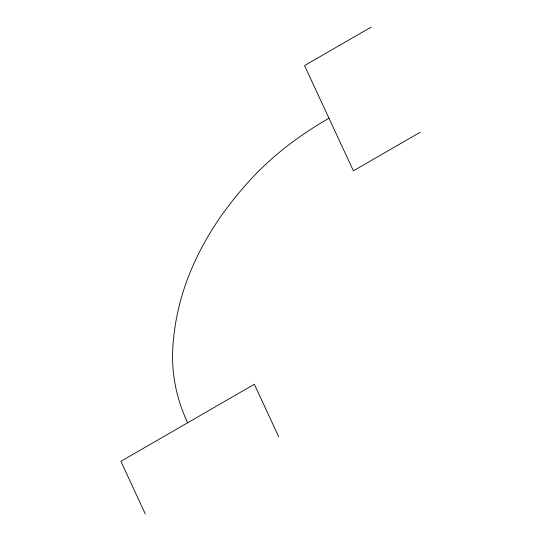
<?xml version="1.0" encoding="UTF-8"?>
<svg xmlns="http://www.w3.org/2000/svg" width="541" height="541" viewBox="0 0 541 541"><rect width="100%" height="100%" fill="white"/><g stroke="black" fill="none" stroke-linecap="round" stroke-linejoin="round"><path stroke-width="0.81" d="M371.275 27.05L304.549 65.576L353.395 170.828L420.12 132.302M278.757 436.898L254.331 384.272L120.88 461.324L145.299 513.95M187.605 422.798A441.341 254.804 0 0 1 172.728 349.953A666.749 384.942 0 0 1 253.005 176.988A441.341 254.804 0 0 1 328.969 118.202"/></g></svg>
